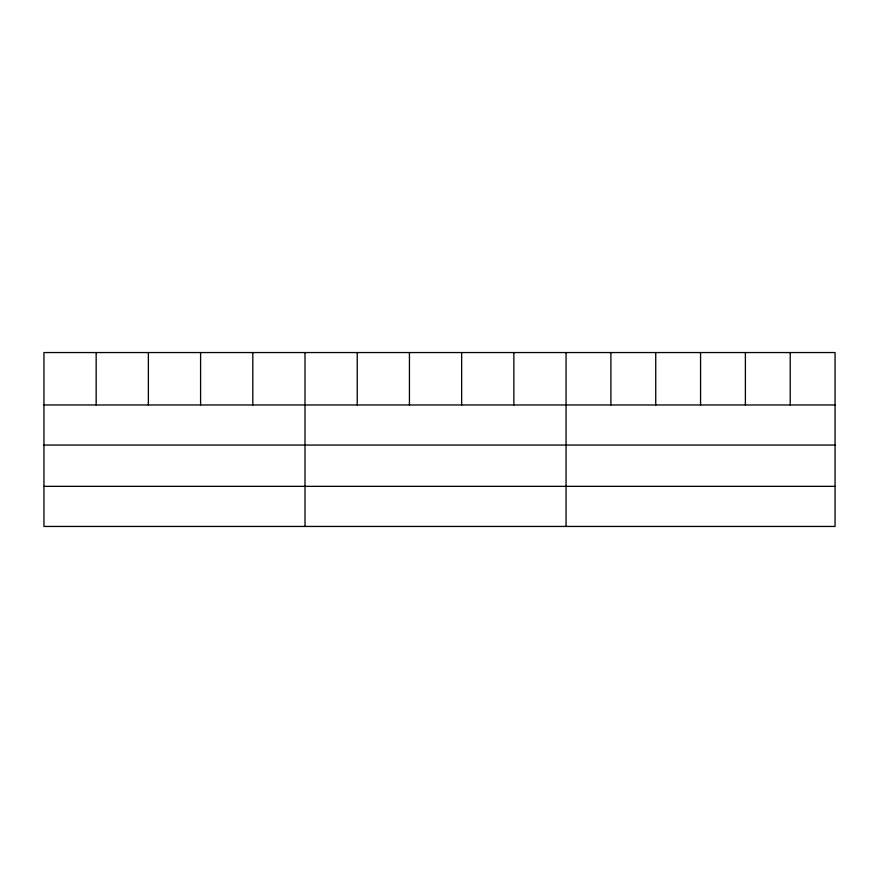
<?xml version="1.0" encoding="UTF-8"?>
<svg xmlns="http://www.w3.org/2000/svg" width="879" height="879" viewBox="0 0 879 879"><rect width="100%" height="100%" fill="white"/><g stroke="black" fill="none" stroke-linecap="round" stroke-linejoin="round"><path stroke-width="1.32" d="M835.05 445.049L835.05 352.556L43.95 352.556L43.95 526.444L835.05 526.444L835.05 445.049L43.95 445.049M43.95 404.966L835.05 404.966M43.95 486.351L835.05 486.351M790.221 352.556L790.221 404.966M745.392 352.556L745.392 404.966M700.563 352.556L700.563 404.966M655.734 352.556L655.734 404.966M610.905 352.556L610.905 404.966M566.076 352.556L566.076 526.444M513.863 352.556L513.863 404.966M461.651 352.556L461.651 404.966M409.438 352.556L409.438 404.966M357.226 352.556L357.226 404.966M305.013 352.556L305.013 526.444M252.8 352.556L252.8 404.966M200.588 352.556L200.588 404.966M148.375 352.556L148.375 404.966M96.163 352.556L96.163 404.966"/></g></svg>
